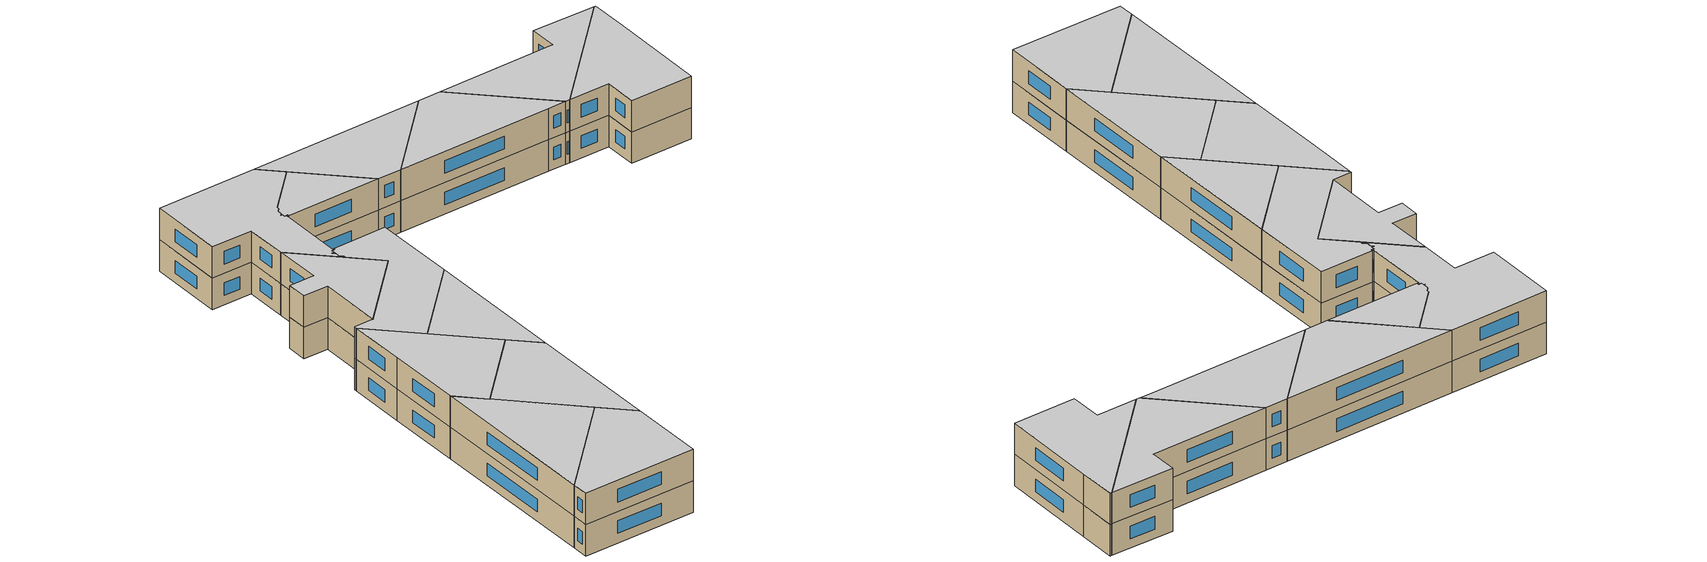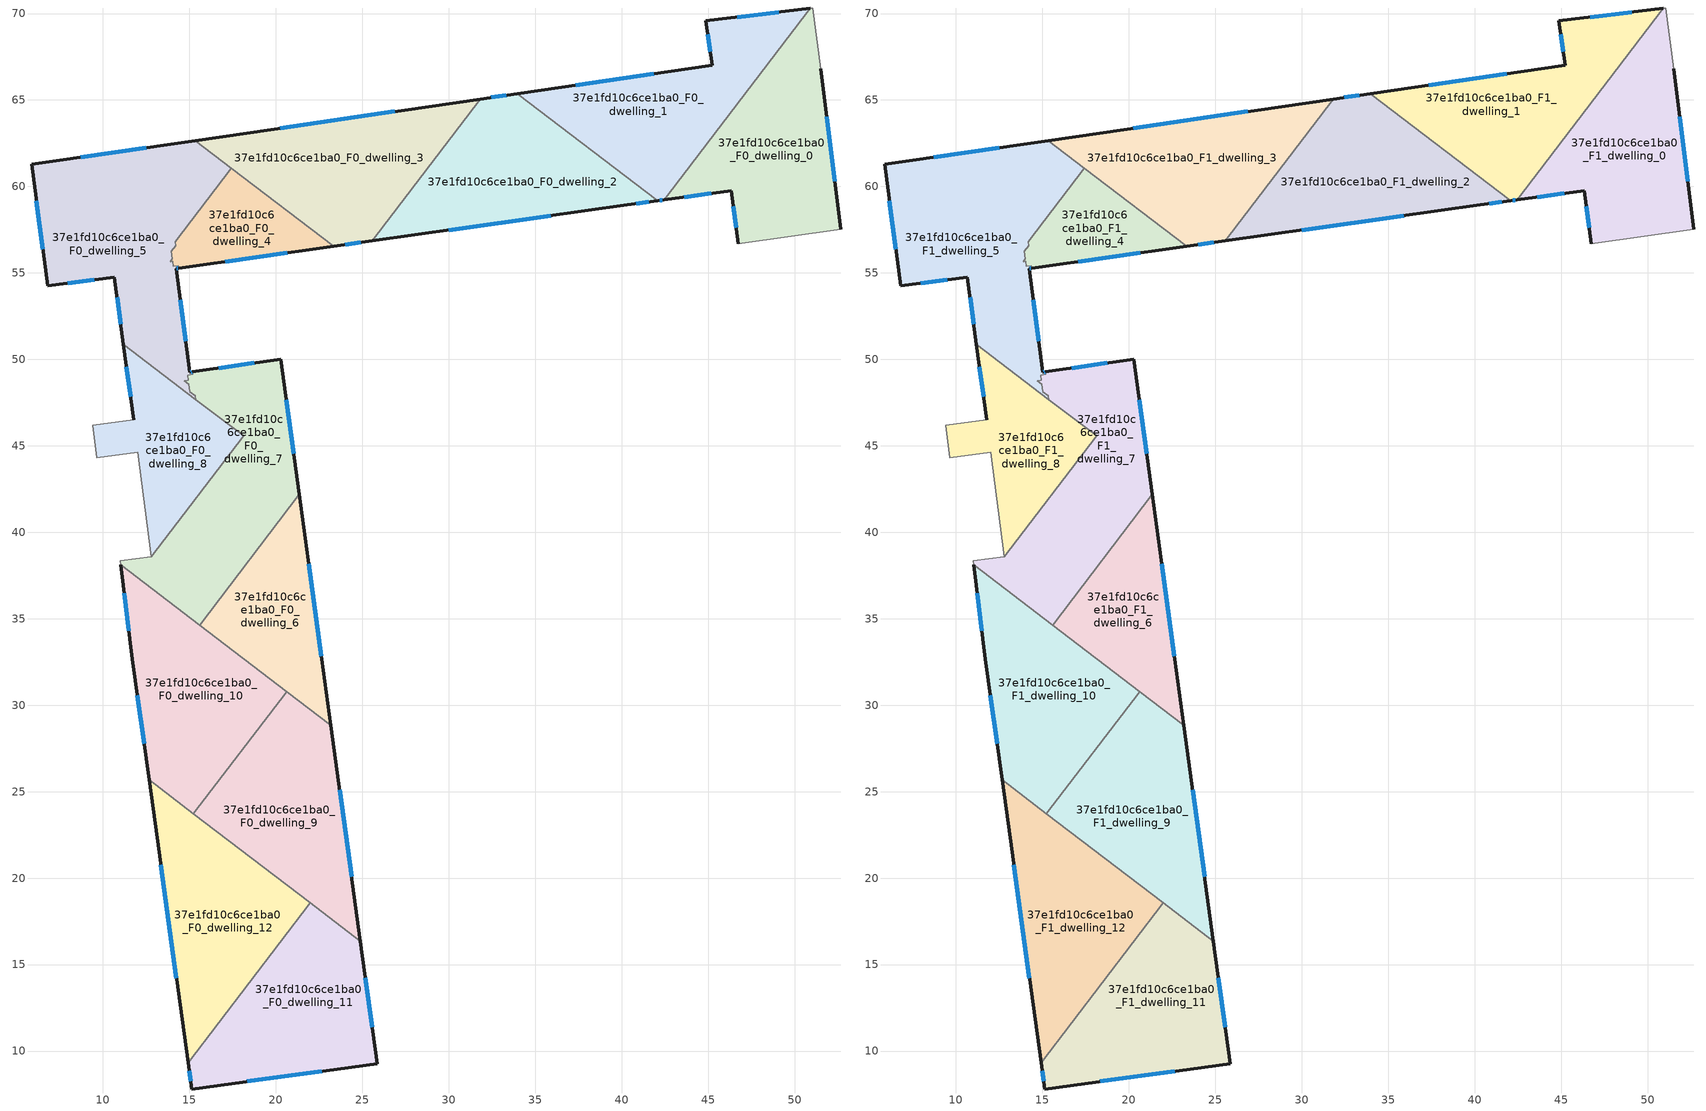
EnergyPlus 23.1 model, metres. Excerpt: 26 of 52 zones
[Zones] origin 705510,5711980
37e1fd10c6ce1ba0_F0_dwelling_0
 floor ground (EU_floor_Construction): 51.06,70.32 51.52,66.82 52.68,57.52 46.74,56.69 46.35,59.76 42.45,59.23 50.9,70.3 z0
 wall outside (EU_wall_Construction): 42.45,59.23 46.35,59.76 46.74,56.69 / 52.68,57.52 51.52,66.82 z0:3
 wall adiabatic (EU_wall_Construction): 46.74,56.69 52.68,57.52 / 51.52,66.82 51.06,70.32 50.9,70.3 z0:3
 wall to 37e1fd10c6ce1ba0_F0_dwelling_1 (EU_wall_Construction): 50.9,70.3 42.45,59.23 z0:3
 window (EU_Window_Construction): 46.46,58.84 46.62,57.61 / 43.62,59.39 45.18,59.6 / 52.33,60.31 51.87,64.04 z0.9:2.1
37e1fd10c6ce1ba0_F0_dwelling_1
 floor ground (EU_floor_Construction): 50.9,70.3 42.45,59.23 42.08,59.18 33.96,65.37 45.23,67.01 44.87,69.58 z0
 wall outside (EU_wall_Construction): 42.08,59.18 42.45,59.23 / 50.9,70.3 44.87,69.58 45.23,67.01 33.96,65.37 z0:3
 wall to 37e1fd10c6ce1ba0_F0_dwelling_2 (EU_wall_Construction): 33.96,65.37 42.08,59.18 z0:3
 window (EU_Window_Construction): 42.19,59.19 42.34,59.21 / 41.86,66.52 37.34,65.86 / 44.98,68.81 45.12,67.78 / 49.09,70.08 46.68,69.79 z0.9:2.1
37e1fd10c6ce1ba0_F0_dwelling_10
 floor ground (EU_floor_Construction): 20.63,30.78 15.24,23.72 12.67,25.68 11.71,32.67 11.02,38.11 z0
 wall outside (EU_wall_Construction): 11.02,38.11 11.71,32.67 12.67,25.68 z0:3
 wall to 37e1fd10c6ce1ba0_F0_dwelling_9 (EU_wall_Construction): 15.24,23.72 20.63,30.78 z0:3
 wall to 37e1fd10c6ce1ba0_F0_dwelling_6 (EU_wall_Construction): 20.63,30.78 15.59,34.63 z0:3
 wall to 37e1fd10c6ce1ba0_F0_dwelling_12 (EU_wall_Construction): 12.67,25.68 15.24,23.72 z0:3
 wall to 37e1fd10c6ce1ba0_F0_dwelling_7 (EU_wall_Construction): 15.59,34.63 11.02,38.11 z0:3
 window (EU_Window_Construction): 12,30.57 12.38,27.77 / 11.23,36.48 11.5,34.3 z0.9:2.1
37e1fd10c6ce1ba0_F0_dwelling_11
 floor ground (EU_floor_Construction): 24.89,16.36 25.86,9.26 15.14,7.8 14.93,9.31 21.99,18.57 z0
 wall outside (EU_wall_Construction): 14.93,9.31 15.14,7.8 25.86,9.26 24.89,16.36 z0:3
 wall to 37e1fd10c6ce1ba0_F0_dwelling_12 (EU_wall_Construction): 21.99,18.57 14.93,9.31 z0:3
 wall to 37e1fd10c6ce1ba0_F0_dwelling_9 (EU_wall_Construction): 24.89,16.36 21.99,18.57 z0:3
 window (EU_Window_Construction): 25.57,11.39 25.18,14.23 / 18.35,8.24 22.65,8.83 / 14.99,8.86 15.08,8.26 z0.9:2.1
37e1fd10c6ce1ba0_F0_dwelling_12
 floor ground (EU_floor_Construction): 21.99,18.57 14.93,9.31 12.67,25.68 z0
 wall outside (EU_wall_Construction): 12.67,25.68 14.93,9.31 z0:3
 wall to 37e1fd10c6ce1ba0_F0_dwelling_9 (EU_wall_Construction): 21.99,18.57 15.24,23.72 z0:3
 window (EU_Window_Construction): 13.35,20.78 14.25,14.21 z0.9:2.1
37e1fd10c6ce1ba0_F0_dwelling_2
 floor ground (EU_floor_Construction): 42.08,59.18 40.32,58.94 25.57,56.85 31.83,65.06 33.96,65.37 z0
 wall outside (EU_wall_Construction): 33.96,65.37 31.83,65.06 / 25.57,56.85 40.32,58.94 42.08,59.18 z0:3
 wall to 37e1fd10c6ce1ba0_F0_dwelling_3 (EU_wall_Construction): 31.83,65.06 25.57,56.85 z0:3
 window (EU_Window_Construction): 33.33,65.27 32.47,65.15 / 40.85,59.01 41.55,59.11 / 29.99,57.48 35.91,58.31 z0.9:2.1
37e1fd10c6ce1ba0_F0_dwelling_3
 floor ground (EU_floor_Construction): 31.83,65.06 25.57,56.85 23.34,56.54 15.33,62.65 z0
 wall outside (EU_wall_Construction): 23.34,56.54 25.57,56.85 / 31.83,65.06 15.33,62.65 z0:3
 wall to 37e1fd10c6ce1ba0_F0_dwelling_4 (EU_wall_Construction): 17.43,61.04 23.34,56.54 z0:3
 wall to 37e1fd10c6ce1ba0_F0_dwelling_5 (EU_wall_Construction): 15.33,62.65 17.43,61.05 z0:3
 window (EU_Window_Construction): 24.01,56.63 24.9,56.76 / 26.89,64.34 20.27,63.37 z0.9:2.1
37e1fd10c6ce1ba0_F0_dwelling_4
 floor ground (EU_floor_Construction): 23.34,56.54 14.39,55.27 14.37,55.42 14.07,55.38 14.03,55.68 13.89,55.66 14.01,55.82 13.96,56.24 14.21,56.58 14.19,56.79 17.43,61.04 z0
 wall outside (EU_wall_Construction): 14.39,55.27 23.34,56.54 z0:3
 wall to 37e1fd10c6ce1ba0_F0_dwelling_5 (EU_wall_Construction): 17.43,61.04 14.19,56.79 14.21,56.58 13.96,56.24 14.01,55.82 13.89,55.66 14.03,55.68 14.07,55.38 14.37,55.42 14.39,55.27 z0:3
 window (EU_Window_Construction): 17.07,55.65 20.66,56.16 z0.9:2.1
37e1fd10c6ce1ba0_F0_dwelling_5
 floor ground (EU_floor_Construction): 17.43,61.04 14.19,56.79 14.21,56.58 13.96,56.24 14.01,55.82 13.89,55.66 14.03,55.68 14.07,55.38 14.37,55.42 14.39,55.27 14.24,55.25 15.02,49.26 15.17,49.28 15.19,49.13 14.89,49.09 14.93,48.79 14.7,48.76 14.96,48.56 15.02,48.14 15.35,47.88 15.38,47.68 11.19,50.88 10.66,54.76 6.81,54.26 5.88,61.27 15.33,62.65 z0
 wall outside (EU_wall_Construction): 15.17,49.28 15.02,49.26 14.24,55.25 14.39,55.27 / 15.33,62.65 5.88,61.27 6.81,54.26 10.66,54.76 11.19,50.88 z0:3
 wall to 37e1fd10c6ce1ba0_F0_dwelling_7 (EU_wall_Construction): 15.38,47.68 15.35,47.88 15.02,48.14 14.96,48.56 14.7,48.76 14.93,48.79 14.89,49.09 15.19,49.13 15.17,49.28 z0:3
 wall to 37e1fd10c6ce1ba0_F0_dwelling_8 (EU_wall_Construction): 11.19,50.88 15.38,47.68 z0:3
 window (EU_Window_Construction): 14.28,55.26 14.34,55.27 / 14.79,51.05 14.47,53.46 / 15.13,49.27 15.07,49.27 / 10.82,53.6 11.03,52.04 / 7.96,54.41 9.51,54.61 / 6.16,59.17 6.53,56.36 / 12.5,62.24 8.71,61.69 z0.9:2.1
37e1fd10c6ce1ba0_F0_dwelling_6
 floor ground (EU_floor_Construction): 21.36,42.19 23.19,28.83 15.59,34.63 z0
 wall outside (EU_wall_Construction): 23.19,28.83 21.36,42.19 z0:3
 wall to 37e1fd10c6ce1ba0_F0_dwelling_7 (EU_wall_Construction): 21.36,42.19 15.59,34.63 z0:3
 wall to 37e1fd10c6ce1ba0_F0_dwelling_9 (EU_wall_Construction): 20.63,30.78 23.19,28.83 z0:3
 window (EU_Window_Construction): 22.64,32.83 21.91,38.19 z0.9:2.1
37e1fd10c6ce1ba0_F0_dwelling_7
 floor ground (EU_floor_Construction): 20.29,50.01 21.36,42.19 15.59,34.63 11.02,38.11 10.99,38.35 12.8,38.59 18.13,45.58 15.38,47.68 15.35,47.88 15.02,48.14 14.96,48.56 14.7,48.76 14.93,48.79 14.89,49.09 15.19,49.13 15.17,49.28 z0
 wall outside (EU_wall_Construction): 21.36,42.19 20.29,50.01 15.17,49.28 z0:3
 wall adiabatic (EU_wall_Construction): 12.8,38.59 10.99,38.35 11.02,38.11 z0:3
 wall to 37e1fd10c6ce1ba0_F0_dwelling_8 (EU_wall_Construction): 15.38,47.68 18.13,45.58 12.8,38.59 z0:3
 window (EU_Window_Construction): 18.76,49.79 16.7,49.5 / 21.04,44.53 20.61,47.67 z0.9:2.1
37e1fd10c6ce1ba0_F0_dwelling_8
 floor ground (EU_floor_Construction): 18.13,45.58 12.8,38.59 12.02,44.63 9.65,44.32 9.41,46.2 11.78,46.52 11.19,50.88 z0
 wall outside (EU_wall_Construction): 11.19,50.88 11.78,46.52 z0:3
 wall adiabatic (EU_wall_Construction): 11.78,46.52 9.41,46.2 9.65,44.32 12.02,44.63 12.8,38.59 z0:3
 window (EU_Window_Construction): 11.36,49.57 11.6,47.83 z0.9:2.1
37e1fd10c6ce1ba0_F0_dwelling_9
 floor ground (EU_floor_Construction): 23.19,28.83 24.89,16.36 15.24,23.72 20.63,30.78 z0
 wall outside (EU_wall_Construction): 24.89,16.36 23.19,28.83 z0:3
 window (EU_Window_Construction): 24.38,20.09 23.7,25.1 z0.9:2.1
37e1fd10c6ce1ba0_F1_dwelling_0
 floor to 37e1fd10c6ce1ba0_F0_dwelling_0 (EU_floor_Construction): 51.06,70.32 51.52,66.82 52.68,57.52 46.74,56.69 46.35,59.76 42.45,59.23 50.9,70.3 z3
 wall outside (EU_wall_Construction): 42.45,59.23 46.35,59.76 46.74,56.69 / 52.68,57.52 51.52,66.82 z3:6
 wall adiabatic (EU_wall_Construction): 46.74,56.69 52.68,57.52 / 51.52,66.82 51.06,70.32 50.9,70.3 z3:6
 wall to 37e1fd10c6ce1ba0_F1_dwelling_1 (EU_wall_Construction): 50.9,70.3 42.45,59.23 z3:6
 window (EU_Window_Construction): 46.46,58.84 46.62,57.61 / 43.62,59.39 45.18,59.6 / 52.33,60.31 51.87,64.04 z3.9:5.1
 ceiling to 37e1fd10c6ce1ba0_F2_dwelling_0 (EU_floor_Construction): 52.68,57.52 51.52,66.82 51.06,70.32 50.9,70.3 42.45,59.23 46.35,59.76 46.74,56.69 z6
37e1fd10c6ce1ba0_F1_dwelling_1
 floor to 37e1fd10c6ce1ba0_F0_dwelling_1 (EU_floor_Construction): 50.9,70.3 42.45,59.23 42.08,59.18 33.96,65.37 45.23,67.01 44.87,69.58 z3
 wall outside (EU_wall_Construction): 42.08,59.18 42.45,59.23 / 50.9,70.3 44.87,69.58 45.23,67.01 33.96,65.37 z3:6
 wall to 37e1fd10c6ce1ba0_F1_dwelling_2 (EU_wall_Construction): 33.96,65.37 42.08,59.18 z3:6
 window (EU_Window_Construction): 42.19,59.19 42.34,59.21 / 41.86,66.52 37.34,65.86 / 44.98,68.81 45.12,67.78 / 49.09,70.08 46.68,69.79 z3.9:5.1
 ceiling to 37e1fd10c6ce1ba0_F2_dwelling_1 (EU_floor_Construction): 42.45,59.23 50.9,70.3 44.87,69.58 45.23,67.01 33.96,65.37 42.08,59.18 z6
37e1fd10c6ce1ba0_F1_dwelling_10
 floor to 37e1fd10c6ce1ba0_F0_dwelling_10 (EU_floor_Construction): 20.63,30.78 15.24,23.72 12.67,25.68 11.71,32.67 11.02,38.11 z3
 wall outside (EU_wall_Construction): 11.02,38.11 11.71,32.67 12.67,25.68 z3:6
 wall to 37e1fd10c6ce1ba0_F1_dwelling_9 (EU_wall_Construction): 15.24,23.72 20.63,30.78 z3:6
 wall to 37e1fd10c6ce1ba0_F1_dwelling_6 (EU_wall_Construction): 20.63,30.78 15.59,34.63 z3:6
 wall to 37e1fd10c6ce1ba0_F1_dwelling_12 (EU_wall_Construction): 12.67,25.68 15.24,23.72 z3:6
 wall to 37e1fd10c6ce1ba0_F1_dwelling_7 (EU_wall_Construction): 15.59,34.63 11.02,38.11 z3:6
 window (EU_Window_Construction): 12,30.57 12.38,27.77 / 11.23,36.48 11.5,34.3 z3.9:5.1
 ceiling to 37e1fd10c6ce1ba0_F2_dwelling_10 (EU_floor_Construction): 15.24,23.72 20.63,30.78 11.02,38.11 11.71,32.67 12.67,25.68 z6
37e1fd10c6ce1ba0_F1_dwelling_11
 floor to 37e1fd10c6ce1ba0_F0_dwelling_11 (EU_floor_Construction): 24.89,16.36 25.86,9.26 15.14,7.8 14.93,9.31 21.99,18.57 z3
 wall outside (EU_wall_Construction): 14.93,9.31 15.14,7.8 25.86,9.26 24.89,16.36 z3:6
 wall to 37e1fd10c6ce1ba0_F1_dwelling_12 (EU_wall_Construction): 21.99,18.57 14.93,9.31 z3:6
 wall to 37e1fd10c6ce1ba0_F1_dwelling_9 (EU_wall_Construction): 24.89,16.36 21.99,18.57 z3:6
 window (EU_Window_Construction): 25.57,11.39 25.18,14.23 / 18.35,8.24 22.65,8.83 / 14.99,8.86 15.08,8.26 z3.9:5.1
 ceiling to 37e1fd10c6ce1ba0_F2_dwelling_11 (EU_floor_Construction): 25.86,9.26 24.89,16.36 21.99,18.57 14.93,9.31 15.14,7.8 z6
37e1fd10c6ce1ba0_F1_dwelling_12
 floor to 37e1fd10c6ce1ba0_F0_dwelling_12 (EU_floor_Construction): 21.99,18.57 14.93,9.31 12.67,25.68 z3
 wall outside (EU_wall_Construction): 12.67,25.68 14.93,9.31 z3:6
 wall to 37e1fd10c6ce1ba0_F1_dwelling_9 (EU_wall_Construction): 21.99,18.57 15.24,23.72 z3:6
 window (EU_Window_Construction): 13.35,20.78 14.25,14.21 z3.9:5.1
 ceiling to 37e1fd10c6ce1ba0_F2_dwelling_12 (EU_floor_Construction): 14.93,9.31 21.99,18.57 12.67,25.68 z6
37e1fd10c6ce1ba0_F1_dwelling_2
 floor to 37e1fd10c6ce1ba0_F0_dwelling_2 (EU_floor_Construction): 42.08,59.18 40.32,58.94 25.57,56.85 31.83,65.06 33.96,65.37 z3
 wall outside (EU_wall_Construction): 33.96,65.37 31.83,65.06 / 25.57,56.85 40.32,58.94 42.08,59.18 z3:6
 wall to 37e1fd10c6ce1ba0_F1_dwelling_3 (EU_wall_Construction): 31.83,65.06 25.57,56.85 z3:6
 window (EU_Window_Construction): 33.33,65.27 32.47,65.15 / 40.85,59.01 41.55,59.11 / 29.99,57.48 35.91,58.31 z3.9:5.1
 ceiling to 37e1fd10c6ce1ba0_F2_dwelling_2 (EU_floor_Construction): 42.08,59.18 33.96,65.37 31.83,65.06 25.57,56.85 40.32,58.94 z6
37e1fd10c6ce1ba0_F1_dwelling_3
 floor to 37e1fd10c6ce1ba0_F0_dwelling_3 (EU_floor_Construction): 31.83,65.06 25.57,56.85 23.34,56.54 15.33,62.65 z3
 wall outside (EU_wall_Construction): 23.34,56.54 25.57,56.85 / 31.83,65.06 15.33,62.65 z3:6
 wall to 37e1fd10c6ce1ba0_F1_dwelling_4 (EU_wall_Construction): 17.43,61.04 23.34,56.54 z3:6
 wall to 37e1fd10c6ce1ba0_F1_dwelling_5 (EU_wall_Construction): 15.33,62.65 17.43,61.05 z3:6
 window (EU_Window_Construction): 24.01,56.63 24.9,56.76 / 26.89,64.34 20.27,63.37 z3.9:5.1
 ceiling to 37e1fd10c6ce1ba0_F2_dwelling_3 (EU_floor_Construction): 25.57,56.85 31.83,65.06 15.33,62.65 23.34,56.54 z6
37e1fd10c6ce1ba0_F1_dwelling_4
 floor to 37e1fd10c6ce1ba0_F0_dwelling_4 (EU_floor_Construction): 23.34,56.54 14.39,55.27 14.37,55.42 14.07,55.38 14.03,55.68 13.89,55.66 14.01,55.82 13.96,56.24 14.21,56.58 14.19,56.79 17.43,61.04 z3
 wall outside (EU_wall_Construction): 14.39,55.27 23.34,56.54 z3:6
 wall to 37e1fd10c6ce1ba0_F1_dwelling_5 (EU_wall_Construction): 17.43,61.04 14.19,56.79 14.21,56.58 13.96,56.24 14.01,55.82 13.89,55.66 14.03,55.68 14.07,55.38 14.37,55.42 14.39,55.27 z3:6
 window (EU_Window_Construction): 17.07,55.65 20.66,56.16 z3.9:5.1
 ceiling to 37e1fd10c6ce1ba0_F2_dwelling_4 (EU_floor_Construction): 23.34,56.54 17.43,61.04 14.19,56.79 14.21,56.58 13.96,56.24 14.01,55.82 13.89,55.66 14.03,55.68 14.07,55.38 14.37,55.42 14.39,55.27 z6
37e1fd10c6ce1ba0_F1_dwelling_5
 floor to 37e1fd10c6ce1ba0_F0_dwelling_5 (EU_floor_Construction): 17.43,61.04 14.19,56.79 14.21,56.58 13.96,56.24 14.01,55.82 13.89,55.66 14.03,55.68 14.07,55.38 14.37,55.42 14.39,55.27 14.24,55.25 15.02,49.26 15.17,49.28 15.19,49.13 14.89,49.09 14.93,48.79 14.7,48.76 14.96,48.56 15.02,48.14 15.35,47.88 15.38,47.68 11.19,50.88 10.66,54.76 6.81,54.26 5.88,61.27 15.33,62.65 z3
 wall outside (EU_wall_Construction): 15.17,49.28 15.02,49.26 14.24,55.25 14.39,55.27 / 15.33,62.65 5.88,61.27 6.81,54.26 10.66,54.76 11.19,50.88 z3:6
 wall to 37e1fd10c6ce1ba0_F1_dwelling_7 (EU_wall_Construction): 15.38,47.68 15.35,47.88 15.02,48.14 14.96,48.56 14.7,48.76 14.93,48.79 14.89,49.09 15.19,49.13 15.17,49.28 z3:6
 wall to 37e1fd10c6ce1ba0_F1_dwelling_8 (EU_wall_Construction): 11.19,50.88 15.38,47.68 z3:6
 window (EU_Window_Construction): 14.28,55.26 14.34,55.27 / 14.79,51.05 14.47,53.46 / 15.13,49.27 15.07,49.27 / 10.82,53.6 11.03,52.04 / 7.96,54.41 9.51,54.61 / 6.16,59.17 6.53,56.36 / 12.5,62.24 8.71,61.69 z3.9:5.1
 ceiling to 37e1fd10c6ce1ba0_F2_dwelling_5 (EU_floor_Construction): 15.38,47.68 15.35,47.88 15.02,48.14 14.96,48.56 14.7,48.76 14.93,48.79 14.89,49.09 15.19,49.13 15.17,49.28 15.02,49.26 14.24,55.25 14.39,55.27 14.37,55.42 14.07,55.38 14.03,55.68 13.89,55.66 14.01,55.82 13.96,56.24 14.21,56.58 14.19,56.79 17.43,61.04 15.33,62.65 5.88,61.27 6.81,54.26 10.66,54.76 11.19,50.88 z6
37e1fd10c6ce1ba0_F1_dwelling_6
 floor to 37e1fd10c6ce1ba0_F0_dwelling_6 (EU_floor_Construction): 21.36,42.19 23.19,28.83 15.59,34.63 z3
 wall outside (EU_wall_Construction): 23.19,28.83 21.36,42.19 z3:6
 wall to 37e1fd10c6ce1ba0_F1_dwelling_7 (EU_wall_Construction): 21.36,42.19 15.59,34.63 z3:6
 wall to 37e1fd10c6ce1ba0_F1_dwelling_9 (EU_wall_Construction): 20.63,30.78 23.19,28.83 z3:6
 window (EU_Window_Construction): 22.64,32.83 21.91,38.19 z3.9:5.1
 ceiling to 37e1fd10c6ce1ba0_F2_dwelling_6 (EU_floor_Construction): 23.19,28.83 21.36,42.19 15.59,34.63 z6
37e1fd10c6ce1ba0_F1_dwelling_7
 floor to 37e1fd10c6ce1ba0_F0_dwelling_7 (EU_floor_Construction): 20.29,50.01 21.36,42.19 15.59,34.63 11.02,38.11 10.99,38.35 12.8,38.59 18.13,45.58 15.38,47.68 15.35,47.88 15.02,48.14 14.96,48.56 14.7,48.76 14.93,48.79 14.89,49.09 15.19,49.13 15.17,49.28 z3
 wall outside (EU_wall_Construction): 21.36,42.19 20.29,50.01 15.17,49.28 z3:6
 wall adiabatic (EU_wall_Construction): 12.8,38.59 10.99,38.35 11.02,38.11 z3:6
 wall to 37e1fd10c6ce1ba0_F1_dwelling_8 (EU_wall_Construction): 15.38,47.68 18.13,45.58 12.8,38.59 z3:6
 window (EU_Window_Construction): 18.76,49.79 16.7,49.5 / 21.04,44.53 20.61,47.67 z3.9:5.1
 ceiling to 37e1fd10c6ce1ba0_F2_dwelling_7 (EU_floor_Construction): 15.59,34.63 21.36,42.19 20.29,50.01 15.17,49.28 15.19,49.13 14.89,49.09 14.93,48.79 14.7,48.76 14.96,48.56 15.02,48.14 15.35,47.88 15.38,47.68 18.13,45.58 12.8,38.59 10.99,38.35 11.02,38.11 z6
37e1fd10c6ce1ba0_F1_dwelling_8
 floor to 37e1fd10c6ce1ba0_F0_dwelling_8 (EU_floor_Construction): 18.13,45.58 12.8,38.59 12.02,44.63 9.65,44.32 9.41,46.2 11.78,46.52 11.19,50.88 z3
 wall outside (EU_wall_Construction): 11.19,50.88 11.78,46.52 z3:6
 wall adiabatic (EU_wall_Construction): 11.78,46.52 9.41,46.2 9.65,44.32 12.02,44.63 12.8,38.59 z3:6
 window (EU_Window_Construction): 11.36,49.57 11.6,47.83 z3.9:5.1
 ceiling to 37e1fd10c6ce1ba0_F2_dwelling_8 (EU_floor_Construction): 12.8,38.59 18.13,45.58 11.19,50.88 11.78,46.52 9.41,46.2 9.65,44.32 12.02,44.63 z6
37e1fd10c6ce1ba0_F1_dwelling_9
 floor to 37e1fd10c6ce1ba0_F0_dwelling_9 (EU_floor_Construction): 23.19,28.83 24.89,16.36 15.24,23.72 20.63,30.78 z3
 wall outside (EU_wall_Construction): 24.89,16.36 23.19,28.83 z3:6
 window (EU_Window_Construction): 24.38,20.09 23.7,25.1 z3.9:5.1
 ceiling to 37e1fd10c6ce1ba0_F2_dwelling_9 (EU_floor_Construction): 24.89,16.36 23.19,28.83 20.63,30.78 15.24,23.72 z6
[Building]
EU S2 Campaign: North Axis=0; Terrain=City; Solar Distribution=FullExterior
[Site:Location]
London: Latitude=51.5; Longitude=-0.5; Time Zone=0; Elevation=25
[SizingPeriod:WeatherFileDays]
AnnualSizingPeriod: Begin Month=1; Begin Day of Month=1; End Month=12; End Day of Month=31; Day of Week for Start Day=Monday; Use Weather File Daylight Saving Period=No; Use Weather File Rain and Snow Indicators=No
[MATERIAL]
EU_InternalMass_Material: Roughness=MediumRough; Thickness=0.1; Conductivity=1; Density=1800; Specific Heat=900; Thermal Absorptance=0.9; Solar Absorptance=0.7; Visible Absorptance=0.7
[MATERIAL:NOMASS] Roughness=MediumRough; Thermal Absorptance=0.9; Solar Absorptance=0.7; Visible Absorptance=0.7
Name | Thermal Resistance
EU_wall_NoMass | 1.04674
EU_floor_NoMass | 2.04616
[WINDOWMATERIAL:SIMPLEGLAZINGSYSTEM]
EU_Window_SimpleGlazing: UFactor=4.25843; Solar Heat Gain Coefficient=0.85; Visible Transmittance=0.85
[CONSTRUCTION]
EU_wall_Construction: EU_wall_NoMass
EU_floor_Construction: EU_floor_NoMass
EU_Window_Construction: EU_Window_SimpleGlazing
EU_InternalMass_Construction: EU_InternalMass_Material
[ZONE] Type=1; Multiplier=1; Ceiling Height=autocalculate; Floor Area=autocalculate; Part of Total Floor Area=Yes
Name | Volume
37e1fd10c6ce1ba0_F0_dwelling_0; 37e1fd10c6ce1ba0_F1_dwelling_0 | 204.683
37e1fd10c6ce1ba0_F0_dwelling_1; 37e1fd10c6ce1ba0_F1_dwelling_1 | 204.669
37e1fd10c6ce1ba0_F0_dwelling_10; 37e1fd10c6ce1ba0_F1_dwelling_10 | 204.68
37e1fd10c6ce1ba0_F0_dwelling_11; 37e1fd10c6ce1ba0_F1_dwelling_11 | 204.673
37e1fd10c6ce1ba0_F0_dwelling_12; 37e1fd10c6ce1ba0_F1_dwelling_12 | 204.67
37e1fd10c6ce1ba0_F0_dwelling_2; 37e1fd10c6ce1ba0_F1_dwelling_2 | 204.697
37e1fd10c6ce1ba0_F0_dwelling_3; 37e1fd10c6ce1ba0_F1_dwelling_3 | 204.688
37e1fd10c6ce1ba0_F0_dwelling_4; 37e1fd10c6ce1ba0_F1_dwelling_4 | 81.3223
37e1fd10c6ce1ba0_F0_dwelling_5; 37e1fd10c6ce1ba0_F1_dwelling_5 | 261.16
37e1fd10c6ce1ba0_F0_dwelling_6; 37e1fd10c6ce1ba0_F1_dwelling_6 | 136.446
37e1fd10c6ce1ba0_F0_dwelling_7; 37e1fd10c6ce1ba0_F1_dwelling_7 | 211.268
37e1fd10c6ce1ba0_F0_dwelling_8; 37e1fd10c6ce1ba0_F1_dwelling_8 | 128.538
37e1fd10c6ce1ba0_F0_dwelling_9; 37e1fd10c6ce1ba0_F1_dwelling_9 | 204.699
[INTERNALMASS] Construction=EU_InternalMass_Construction
Name | Zone or ZoneList | Surface Area
37e1fd10c6ce1ba0_F0_dwelling_0_EU_InternalMass | 37e1fd10c6ce1ba0_F0_dwelling_0 | 68.2275
37e1fd10c6ce1ba0_F0_dwelling_1_EU_InternalMass | 37e1fd10c6ce1ba0_F0_dwelling_1 | 68.2235
37e1fd10c6ce1ba0_F0_dwelling_2_EU_InternalMass | 37e1fd10c6ce1ba0_F0_dwelling_2 | 68.2323
37e1fd10c6ce1ba0_F0_dwelling_3_EU_InternalMass | 37e1fd10c6ce1ba0_F0_dwelling_3 | 68.2295
37e1fd10c6ce1ba0_F0_dwelling_4_EU_InternalMass | 37e1fd10c6ce1ba0_F0_dwelling_4 | 27.1075
37e1fd10c6ce1ba0_F0_dwelling_5_EU_InternalMass | 37e1fd10c6ce1ba0_F0_dwelling_5 | 87.0544
37e1fd10c6ce1ba0_F0_dwelling_6_EU_InternalMass | 37e1fd10c6ce1ba0_F0_dwelling_6 | 45.4819
37e1fd10c6ce1ba0_F0_dwelling_7_EU_InternalMass | 37e1fd10c6ce1ba0_F0_dwelling_7 | 70.4225
37e1fd10c6ce1ba0_F0_dwelling_8_EU_InternalMass | 37e1fd10c6ce1ba0_F0_dwelling_8 | 42.846
37e1fd10c6ce1ba0_F0_dwelling_9_EU_InternalMass | 37e1fd10c6ce1ba0_F0_dwelling_9 | 68.2332
37e1fd10c6ce1ba0_F0_dwelling_10_EU_InternalMass | 37e1fd10c6ce1ba0_F0_dwelling_10 | 68.2263
37e1fd10c6ce1ba0_F0_dwelling_11_EU_InternalMass | 37e1fd10c6ce1ba0_F0_dwelling_11 | 68.2244
37e1fd10c6ce1ba0_F0_dwelling_12_EU_InternalMass | 37e1fd10c6ce1ba0_F0_dwelling_12 | 68.2231
37e1fd10c6ce1ba0_F1_dwelling_0_EU_InternalMass | 37e1fd10c6ce1ba0_F1_dwelling_0 | 68.2275
37e1fd10c6ce1ba0_F1_dwelling_1_EU_InternalMass | 37e1fd10c6ce1ba0_F1_dwelling_1 | 68.2235
37e1fd10c6ce1ba0_F1_dwelling_2_EU_InternalMass | 37e1fd10c6ce1ba0_F1_dwelling_2 | 68.2323
37e1fd10c6ce1ba0_F1_dwelling_3_EU_InternalMass | 37e1fd10c6ce1ba0_F1_dwelling_3 | 68.2295
37e1fd10c6ce1ba0_F1_dwelling_4_EU_InternalMass | 37e1fd10c6ce1ba0_F1_dwelling_4 | 27.1075
37e1fd10c6ce1ba0_F1_dwelling_5_EU_InternalMass | 37e1fd10c6ce1ba0_F1_dwelling_5 | 87.0544
37e1fd10c6ce1ba0_F1_dwelling_6_EU_InternalMass | 37e1fd10c6ce1ba0_F1_dwelling_6 | 45.4819
37e1fd10c6ce1ba0_F1_dwelling_7_EU_InternalMass | 37e1fd10c6ce1ba0_F1_dwelling_7 | 70.4225
37e1fd10c6ce1ba0_F1_dwelling_8_EU_InternalMass | 37e1fd10c6ce1ba0_F1_dwelling_8 | 42.846
37e1fd10c6ce1ba0_F1_dwelling_9_EU_InternalMass | 37e1fd10c6ce1ba0_F1_dwelling_9 | 68.2332
37e1fd10c6ce1ba0_F1_dwelling_10_EU_InternalMass | 37e1fd10c6ce1ba0_F1_dwelling_10 | 68.2263
37e1fd10c6ce1ba0_F1_dwelling_11_EU_InternalMass | 37e1fd10c6ce1ba0_F1_dwelling_11 | 68.2244
37e1fd10c6ce1ba0_F1_dwelling_12_EU_InternalMass | 37e1fd10c6ce1ba0_F1_dwelling_12 | 68.2231
[OTHEREQUIPMENT] Fuel Type=Electricity; Design Level Calculation Method=Watts/Area; Power per Zone Floor Area=1; Fraction Latent=0; Fraction Radiant=0; Fraction Lost=0; Carbon Dioxide Generation Rate=0; EndUse Subcategory=EU_Step8_InternalGains
Name | Zone or ZoneList or Space or SpaceList | Schedule
EU_Step8_InternalGain_37e1fd10c6ce1ba0_F0_dwelling_0_f000 | 37e1fd10c6ce1ba0_F0_dwelling_0 | EU_Step8_GainSchedule_37e1fd10c6ce1ba0_F0_dwelling_0_f000
EU_Step8_InternalGain_37e1fd10c6ce1ba0_F0_dwelling_1_f000 | 37e1fd10c6ce1ba0_F0_dwelling_1 | EU_Step8_GainSchedule_37e1fd10c6ce1ba0_F0_dwelling_1_f000
EU_Step8_InternalGain_37e1fd10c6ce1ba0_F0_dwelling_2_f000 | 37e1fd10c6ce1ba0_F0_dwelling_2 | EU_Step8_GainSchedule_37e1fd10c6ce1ba0_F0_dwelling_2_f000
EU_Step8_InternalGain_37e1fd10c6ce1ba0_F0_dwelling_3_f000 | 37e1fd10c6ce1ba0_F0_dwelling_3 | EU_Step8_GainSchedule_37e1fd10c6ce1ba0_F0_dwelling_3_f000
EU_Step8_InternalGain_37e1fd10c6ce1ba0_F0_dwelling_4_f000 | 37e1fd10c6ce1ba0_F0_dwelling_4 | EU_Step8_GainSchedule_37e1fd10c6ce1ba0_F0_dwelling_4_f000
EU_Step8_InternalGain_37e1fd10c6ce1ba0_F0_dwelling_5_f000 | 37e1fd10c6ce1ba0_F0_dwelling_5 | EU_Step8_GainSchedule_37e1fd10c6ce1ba0_F0_dwelling_5_f000
EU_Step8_InternalGain_37e1fd10c6ce1ba0_F0_dwelling_6_f000 | 37e1fd10c6ce1ba0_F0_dwelling_6 | EU_Step8_GainSchedule_37e1fd10c6ce1ba0_F0_dwelling_6_f000
EU_Step8_InternalGain_37e1fd10c6ce1ba0_F0_dwelling_7_f000 | 37e1fd10c6ce1ba0_F0_dwelling_7 | EU_Step8_GainSchedule_37e1fd10c6ce1ba0_F0_dwelling_7_f000
EU_Step8_InternalGain_37e1fd10c6ce1ba0_F0_dwelling_8_f000 | 37e1fd10c6ce1ba0_F0_dwelling_8 | EU_Step8_GainSchedule_37e1fd10c6ce1ba0_F0_dwelling_8_f000
EU_Step8_InternalGain_37e1fd10c6ce1ba0_F0_dwelling_9_f000 | 37e1fd10c6ce1ba0_F0_dwelling_9 | EU_Step8_GainSchedule_37e1fd10c6ce1ba0_F0_dwelling_9_f000
EU_Step8_InternalGain_37e1fd10c6ce1ba0_F0_dwelling_10_f000 | 37e1fd10c6ce1ba0_F0_dwelling_10 | EU_Step8_GainSchedule_37e1fd10c6ce1ba0_F0_dwelling_10_f000
EU_Step8_InternalGain_37e1fd10c6ce1ba0_F0_dwelling_11_f000 | 37e1fd10c6ce1ba0_F0_dwelling_11 | EU_Step8_GainSchedule_37e1fd10c6ce1ba0_F0_dwelling_11_f000
EU_Step8_InternalGain_37e1fd10c6ce1ba0_F0_dwelling_12_f000 | 37e1fd10c6ce1ba0_F0_dwelling_12 | EU_Step8_GainSchedule_37e1fd10c6ce1ba0_F0_dwelling_12_f000
EU_Step8_InternalGain_37e1fd10c6ce1ba0_F1_dwelling_0_f000 | 37e1fd10c6ce1ba0_F1_dwelling_0 | EU_Step8_GainSchedule_37e1fd10c6ce1ba0_F1_dwelling_0_f000
EU_Step8_InternalGain_37e1fd10c6ce1ba0_F1_dwelling_1_f000 | 37e1fd10c6ce1ba0_F1_dwelling_1 | EU_Step8_GainSchedule_37e1fd10c6ce1ba0_F1_dwelling_1_f000
EU_Step8_InternalGain_37e1fd10c6ce1ba0_F1_dwelling_2_f000 | 37e1fd10c6ce1ba0_F1_dwelling_2 | EU_Step8_GainSchedule_37e1fd10c6ce1ba0_F1_dwelling_2_f000
EU_Step8_InternalGain_37e1fd10c6ce1ba0_F1_dwelling_3_f000 | 37e1fd10c6ce1ba0_F1_dwelling_3 | EU_Step8_GainSchedule_37e1fd10c6ce1ba0_F1_dwelling_3_f000
EU_Step8_InternalGain_37e1fd10c6ce1ba0_F1_dwelling_4_f000 | 37e1fd10c6ce1ba0_F1_dwelling_4 | EU_Step8_GainSchedule_37e1fd10c6ce1ba0_F1_dwelling_4_f000
EU_Step8_InternalGain_37e1fd10c6ce1ba0_F1_dwelling_5_f000 | 37e1fd10c6ce1ba0_F1_dwelling_5 | EU_Step8_GainSchedule_37e1fd10c6ce1ba0_F1_dwelling_5_f000
EU_Step8_InternalGain_37e1fd10c6ce1ba0_F1_dwelling_6_f000 | 37e1fd10c6ce1ba0_F1_dwelling_6 | EU_Step8_GainSchedule_37e1fd10c6ce1ba0_F1_dwelling_6_f000
EU_Step8_InternalGain_37e1fd10c6ce1ba0_F1_dwelling_7_f000 | 37e1fd10c6ce1ba0_F1_dwelling_7 | EU_Step8_GainSchedule_37e1fd10c6ce1ba0_F1_dwelling_7_f000
EU_Step8_InternalGain_37e1fd10c6ce1ba0_F1_dwelling_8_f000 | 37e1fd10c6ce1ba0_F1_dwelling_8 | EU_Step8_GainSchedule_37e1fd10c6ce1ba0_F1_dwelling_8_f000
EU_Step8_InternalGain_37e1fd10c6ce1ba0_F1_dwelling_9_f000 | 37e1fd10c6ce1ba0_F1_dwelling_9 | EU_Step8_GainSchedule_37e1fd10c6ce1ba0_F1_dwelling_9_f000
EU_Step8_InternalGain_37e1fd10c6ce1ba0_F1_dwelling_10_f000 | 37e1fd10c6ce1ba0_F1_dwelling_10 | EU_Step8_GainSchedule_37e1fd10c6ce1ba0_F1_dwelling_10_f000
EU_Step8_InternalGain_37e1fd10c6ce1ba0_F1_dwelling_11_f000 | 37e1fd10c6ce1ba0_F1_dwelling_11 | EU_Step8_GainSchedule_37e1fd10c6ce1ba0_F1_dwelling_11_f000
EU_Step8_InternalGain_37e1fd10c6ce1ba0_F1_dwelling_12_f000 | 37e1fd10c6ce1ba0_F1_dwelling_12 | EU_Step8_GainSchedule_37e1fd10c6ce1ba0_F1_dwelling_12_f000
[ZONEVENTILATION:DESIGNFLOWRATE] Schedule=EU_AlwaysOn; Design Flow Rate Calculation Method=AirChanges/Hour; Air Changes per Hour=0.488719; Ventilation Type=Natural; Fan Pressure Rise=0; Fan Total Efficiency=1; Constant Term Coefficient=1; Temperature Term Coefficient=0; Velocity Term Coefficient=0; Velocity Squared Term Coefficient=0; Minimum Indoor Temperature=-100; Maximum Indoor Temperature=100; Delta Temperature=-100; Minimum Outdoor Temperature=-100; Maximum Outdoor Temperature=100; Maximum Wind Speed=40
Name | Zone or ZoneList or Space or SpaceList
EU_ConstantAir_37e1fd10c6ce1ba0_F0_dwelling_0 | 37e1fd10c6ce1ba0_F0_dwelling_0
EU_ConstantAir_37e1fd10c6ce1ba0_F0_dwelling_1 | 37e1fd10c6ce1ba0_F0_dwelling_1
EU_ConstantAir_37e1fd10c6ce1ba0_F0_dwelling_2 | 37e1fd10c6ce1ba0_F0_dwelling_2
EU_ConstantAir_37e1fd10c6ce1ba0_F0_dwelling_3 | 37e1fd10c6ce1ba0_F0_dwelling_3
EU_ConstantAir_37e1fd10c6ce1ba0_F0_dwelling_4 | 37e1fd10c6ce1ba0_F0_dwelling_4
EU_ConstantAir_37e1fd10c6ce1ba0_F0_dwelling_5 | 37e1fd10c6ce1ba0_F0_dwelling_5
EU_ConstantAir_37e1fd10c6ce1ba0_F0_dwelling_6 | 37e1fd10c6ce1ba0_F0_dwelling_6
EU_ConstantAir_37e1fd10c6ce1ba0_F0_dwelling_7 | 37e1fd10c6ce1ba0_F0_dwelling_7
EU_ConstantAir_37e1fd10c6ce1ba0_F0_dwelling_8 | 37e1fd10c6ce1ba0_F0_dwelling_8
EU_ConstantAir_37e1fd10c6ce1ba0_F0_dwelling_9 | 37e1fd10c6ce1ba0_F0_dwelling_9
EU_ConstantAir_37e1fd10c6ce1ba0_F0_dwelling_10 | 37e1fd10c6ce1ba0_F0_dwelling_10
EU_ConstantAir_37e1fd10c6ce1ba0_F0_dwelling_11 | 37e1fd10c6ce1ba0_F0_dwelling_11
EU_ConstantAir_37e1fd10c6ce1ba0_F0_dwelling_12 | 37e1fd10c6ce1ba0_F0_dwelling_12
EU_ConstantAir_37e1fd10c6ce1ba0_F1_dwelling_0 | 37e1fd10c6ce1ba0_F1_dwelling_0
EU_ConstantAir_37e1fd10c6ce1ba0_F1_dwelling_1 | 37e1fd10c6ce1ba0_F1_dwelling_1
EU_ConstantAir_37e1fd10c6ce1ba0_F1_dwelling_2 | 37e1fd10c6ce1ba0_F1_dwelling_2
EU_ConstantAir_37e1fd10c6ce1ba0_F1_dwelling_3 | 37e1fd10c6ce1ba0_F1_dwelling_3
EU_ConstantAir_37e1fd10c6ce1ba0_F1_dwelling_4 | 37e1fd10c6ce1ba0_F1_dwelling_4
EU_ConstantAir_37e1fd10c6ce1ba0_F1_dwelling_5 | 37e1fd10c6ce1ba0_F1_dwelling_5
EU_ConstantAir_37e1fd10c6ce1ba0_F1_dwelling_6 | 37e1fd10c6ce1ba0_F1_dwelling_6
EU_ConstantAir_37e1fd10c6ce1ba0_F1_dwelling_7 | 37e1fd10c6ce1ba0_F1_dwelling_7
EU_ConstantAir_37e1fd10c6ce1ba0_F1_dwelling_8 | 37e1fd10c6ce1ba0_F1_dwelling_8
EU_ConstantAir_37e1fd10c6ce1ba0_F1_dwelling_9 | 37e1fd10c6ce1ba0_F1_dwelling_9
EU_ConstantAir_37e1fd10c6ce1ba0_F1_dwelling_10 | 37e1fd10c6ce1ba0_F1_dwelling_10
EU_ConstantAir_37e1fd10c6ce1ba0_F1_dwelling_11 | 37e1fd10c6ce1ba0_F1_dwelling_11
EU_ConstantAir_37e1fd10c6ce1ba0_F1_dwelling_12 | 37e1fd10c6ce1ba0_F1_dwelling_12
[HVACTEMPLATE:THERMOSTAT] Constant Heating Setpoint=20; Constant Cooling Setpoint=50
EU_HeatOnly_37e1fd10c6ce1ba0_F0_dwelling_0; EU_HeatOnly_37e1fd10c6ce1ba0_F0_dwelling_1; EU_HeatOnly_37e1fd10c6ce1ba0_F0_dwelling_2; EU_HeatOnly_37e1fd10c6ce1ba0_F0_dwelling_3; EU_HeatOnly_37e1fd10c6ce1ba0_F0_dwelling_4; EU_HeatOnly_37e1fd10c6ce1ba0_F0_dwelling_5; EU_HeatOnly_37e1fd10c6ce1ba0_F0_dwelling_6; EU_HeatOnly_37e1fd10c6ce1ba0_F0_dwelling_7; EU_HeatOnly_37e1fd10c6ce1ba0_F0_dwelling_8; EU_HeatOnly_37e1fd10c6ce1ba0_F0_dwelling_9; EU_HeatOnly_37e1fd10c6ce1ba0_F0_dwelling_10; EU_HeatOnly_37e1fd10c6ce1ba0_F0_dwelling_11; EU_HeatOnly_37e1fd10c6ce1ba0_F0_dwelling_12; EU_HeatOnly_37e1fd10c6ce1ba0_F1_dwelling_0; EU_HeatOnly_37e1fd10c6ce1ba0_F1_dwelling_1; EU_HeatOnly_37e1fd10c6ce1ba0_F1_dwelling_2; EU_HeatOnly_37e1fd10c6ce1ba0_F1_dwelling_3; EU_HeatOnly_37e1fd10c6ce1ba0_F1_dwelling_4; EU_HeatOnly_37e1fd10c6ce1ba0_F1_dwelling_5; EU_HeatOnly_37e1fd10c6ce1ba0_F1_dwelling_6; EU_HeatOnly_37e1fd10c6ce1ba0_F1_dwelling_7; EU_HeatOnly_37e1fd10c6ce1ba0_F1_dwelling_8; EU_HeatOnly_37e1fd10c6ce1ba0_F1_dwelling_9; EU_HeatOnly_37e1fd10c6ce1ba0_F1_dwelling_10; EU_HeatOnly_37e1fd10c6ce1ba0_F1_dwelling_11; EU_HeatOnly_37e1fd10c6ce1ba0_F1_dwelling_12; EU_HeatOnly_37e1fd10c6ce1ba0_F2_dwelling_0; EU_HeatOnly_37e1fd10c6ce1ba0_F2_dwelling_1; EU_HeatOnly_37e1fd10c6ce1ba0_F2_dwelling_2; EU_HeatOnly_37e1fd10c6ce1ba0_F2_dwelling_3; EU_HeatOnly_37e1fd10c6ce1ba0_F2_dwelling_4; EU_HeatOnly_37e1fd10c6ce1ba0_F2_dwelling_5; EU_HeatOnly_37e1fd10c6ce1ba0_F2_dwelling_6; EU_HeatOnly_37e1fd10c6ce1ba0_F2_dwelling_7; EU_HeatOnly_37e1fd10c6ce1ba0_F2_dwelling_8; EU_HeatOnly_37e1fd10c6ce1ba0_F2_dwelling_9; EU_HeatOnly_37e1fd10c6ce1ba0_F2_dwelling_10; EU_HeatOnly_37e1fd10c6ce1ba0_F2_dwelling_11; EU_HeatOnly_37e1fd10c6ce1ba0_F2_dwelling_12; EU_HeatOnly_37e1fd10c6ce1ba0_F3_dwelling_0; EU_HeatOnly_37e1fd10c6ce1ba0_F3_dwelling_1; EU_HeatOnly_37e1fd10c6ce1ba0_F3_dwelling_2; EU_HeatOnly_37e1fd10c6ce1ba0_F3_dwelling_3; EU_HeatOnly_37e1fd10c6ce1ba0_F3_dwelling_4; EU_HeatOnly_37e1fd10c6ce1ba0_F3_dwelling_5; EU_HeatOnly_37e1fd10c6ce1ba0_F3_dwelling_6; EU_HeatOnly_37e1fd10c6ce1ba0_F3_dwelling_7; EU_HeatOnly_37e1fd10c6ce1ba0_F3_dwelling_8; EU_HeatOnly_37e1fd10c6ce1ba0_F3_dwelling_9; EU_HeatOnly_37e1fd10c6ce1ba0_F3_dwelling_10; EU_HeatOnly_37e1fd10c6ce1ba0_F3_dwelling_11; EU_HeatOnly_37e1fd10c6ce1ba0_F3_dwelling_12
[HVACTEMPLATE:ZONE:IDEALLOADSAIRSYSTEM] System Availability Schedule=EU_AlwaysOn; Maximum Heating Supply Air Temperature=50; Minimum Cooling Supply Air Temperature=13; Maximum Heating Supply Air Humidity Ratio=0.0156; Minimum Cooling Supply Air Humidity Ratio=0.0077; Heating Limit=NoLimit; Cooling Limit=NoLimit; Heating Availability Schedule=EU_AlwaysOn; Cooling Availability Schedule=EU_CoolingOff; Dehumidification Control Type=ConstantSensibleHeatRatio; Cooling Sensible Heat Ratio=0.7; Dehumidification Setpoint=60; Humidification Control Type=None; Humidification Setpoint=30; Outdoor Air Method=None; Outdoor Air Flow Rate per Person=0.00944; Outdoor Air Flow Rate per Zone Floor Area=0; Outdoor Air Flow Rate per Zone=0; Demand Controlled Ventilation Type=None; Outdoor Air Economizer Type=NoEconomizer; Heat Recovery Type=None; Sensible Heat Recovery Effectiveness=0.7; Latent Heat Recovery Effectiveness=0.65
Name | Template Thermostat
37e1fd10c6ce1ba0_F0_dwelling_0 | EU_HeatOnly_37e1fd10c6ce1ba0_F0_dwelling_0
37e1fd10c6ce1ba0_F0_dwelling_1 | EU_HeatOnly_37e1fd10c6ce1ba0_F0_dwelling_1
37e1fd10c6ce1ba0_F0_dwelling_2 | EU_HeatOnly_37e1fd10c6ce1ba0_F0_dwelling_2
37e1fd10c6ce1ba0_F0_dwelling_3 | EU_HeatOnly_37e1fd10c6ce1ba0_F0_dwelling_3
37e1fd10c6ce1ba0_F0_dwelling_4 | EU_HeatOnly_37e1fd10c6ce1ba0_F0_dwelling_4
37e1fd10c6ce1ba0_F0_dwelling_5 | EU_HeatOnly_37e1fd10c6ce1ba0_F0_dwelling_5
37e1fd10c6ce1ba0_F0_dwelling_6 | EU_HeatOnly_37e1fd10c6ce1ba0_F0_dwelling_6
37e1fd10c6ce1ba0_F0_dwelling_7 | EU_HeatOnly_37e1fd10c6ce1ba0_F0_dwelling_7
37e1fd10c6ce1ba0_F0_dwelling_8 | EU_HeatOnly_37e1fd10c6ce1ba0_F0_dwelling_8
37e1fd10c6ce1ba0_F0_dwelling_9 | EU_HeatOnly_37e1fd10c6ce1ba0_F0_dwelling_9
37e1fd10c6ce1ba0_F0_dwelling_10 | EU_HeatOnly_37e1fd10c6ce1ba0_F0_dwelling_10
37e1fd10c6ce1ba0_F0_dwelling_11 | EU_HeatOnly_37e1fd10c6ce1ba0_F0_dwelling_11
37e1fd10c6ce1ba0_F0_dwelling_12 | EU_HeatOnly_37e1fd10c6ce1ba0_F0_dwelling_12
37e1fd10c6ce1ba0_F1_dwelling_0 | EU_HeatOnly_37e1fd10c6ce1ba0_F1_dwelling_0
37e1fd10c6ce1ba0_F1_dwelling_1 | EU_HeatOnly_37e1fd10c6ce1ba0_F1_dwelling_1
37e1fd10c6ce1ba0_F1_dwelling_2 | EU_HeatOnly_37e1fd10c6ce1ba0_F1_dwelling_2
37e1fd10c6ce1ba0_F1_dwelling_3 | EU_HeatOnly_37e1fd10c6ce1ba0_F1_dwelling_3
37e1fd10c6ce1ba0_F1_dwelling_4 | EU_HeatOnly_37e1fd10c6ce1ba0_F1_dwelling_4
37e1fd10c6ce1ba0_F1_dwelling_5 | EU_HeatOnly_37e1fd10c6ce1ba0_F1_dwelling_5
37e1fd10c6ce1ba0_F1_dwelling_6 | EU_HeatOnly_37e1fd10c6ce1ba0_F1_dwelling_6
37e1fd10c6ce1ba0_F1_dwelling_7 | EU_HeatOnly_37e1fd10c6ce1ba0_F1_dwelling_7
37e1fd10c6ce1ba0_F1_dwelling_8 | EU_HeatOnly_37e1fd10c6ce1ba0_F1_dwelling_8
37e1fd10c6ce1ba0_F1_dwelling_9 | EU_HeatOnly_37e1fd10c6ce1ba0_F1_dwelling_9
37e1fd10c6ce1ba0_F1_dwelling_10 | EU_HeatOnly_37e1fd10c6ce1ba0_F1_dwelling_10
37e1fd10c6ce1ba0_F1_dwelling_11 | EU_HeatOnly_37e1fd10c6ce1ba0_F1_dwelling_11
37e1fd10c6ce1ba0_F1_dwelling_12 | EU_HeatOnly_37e1fd10c6ce1ba0_F1_dwelling_12
[SIZING:ZONE] Zone Cooling Design Supply Air Temperature Input Method=SupplyAirTemperature; Zone Cooling Design Supply Air Temperature=13; Zone Heating Design Supply Air Temperature Input Method=SupplyAirTemperature; Zone Heating Design Supply Air Temperature=50; Zone Cooling Design Supply Air Humidity Ratio=0.008; Zone Heating Design Supply Air Humidity Ratio=0.008; Cooling Design Air Flow Method=DesignDay; Cooling Design Air Flow Rate=0; Cooling Minimum Air Flow per Zone Floor Area=0.000762; Cooling Minimum Air Flow=0; Cooling Minimum Air Flow Fraction=0.2; Heating Design Air Flow Method=DesignDay; Heating Design Air Flow Rate=0; Heating Maximum Air Flow per Zone Floor Area=0.002032; Heating Maximum Air Flow=0.141576; Heating Maximum Air Flow Fraction=0.3; Account for Dedicated Outdoor Air System=No; Dedicated Outdoor Air System Control Strategy=NeutralSupplyAir; Dedicated Outdoor Air Low Setpoint Temperature for Design=autosize; Dedicated Outdoor Air High Setpoint Temperature for Design=autosize; Zone Load Sizing Method=Sensible Load Only No Latent Load; Zone Latent Cooling Design Supply Air Humidity Ratio Input Method=HumidityRatioDifference; Zone Cooling Design Supply Air Humidity Ratio Difference=0.005; Zone Latent Heating Design Supply Air Humidity Ratio Input Method=HumidityRatioDifference; Zone Humidification Design Supply Air Humidity Ratio Difference=0.005
37e1fd10c6ce1ba0_F0_dwelling_0; 37e1fd10c6ce1ba0_F0_dwelling_1; 37e1fd10c6ce1ba0_F0_dwelling_2; 37e1fd10c6ce1ba0_F0_dwelling_3; 37e1fd10c6ce1ba0_F0_dwelling_4; 37e1fd10c6ce1ba0_F0_dwelling_5; 37e1fd10c6ce1ba0_F0_dwelling_6; 37e1fd10c6ce1ba0_F0_dwelling_7; 37e1fd10c6ce1ba0_F0_dwelling_8; 37e1fd10c6ce1ba0_F0_dwelling_9; 37e1fd10c6ce1ba0_F0_dwelling_10; 37e1fd10c6ce1ba0_F0_dwelling_11; 37e1fd10c6ce1ba0_F0_dwelling_12; 37e1fd10c6ce1ba0_F1_dwelling_0; 37e1fd10c6ce1ba0_F1_dwelling_1; 37e1fd10c6ce1ba0_F1_dwelling_2; 37e1fd10c6ce1ba0_F1_dwelling_3; 37e1fd10c6ce1ba0_F1_dwelling_4; 37e1fd10c6ce1ba0_F1_dwelling_5; 37e1fd10c6ce1ba0_F1_dwelling_6; 37e1fd10c6ce1ba0_F1_dwelling_7; 37e1fd10c6ce1ba0_F1_dwelling_8; 37e1fd10c6ce1ba0_F1_dwelling_9; 37e1fd10c6ce1ba0_F1_dwelling_10; 37e1fd10c6ce1ba0_F1_dwelling_11; 37e1fd10c6ce1ba0_F1_dwelling_12
[SCHEDULE:CONSTANT]
Name | Hourly Value
EU_AlwaysOn | 1
EU_CoolingOff | 0
[SCHEDULE:FILE] Column Number=1; Rows to Skip at Top=0; Number of Hours of Data=8760; Column Separator=Comma; Interpolate to Timestep=No; Minutes per Item=60; Adjust Schedule for Daylight Savings=Yes
Name | File
EU_Step8_GainSchedule_37e1fd10c6ce1ba0_F0_dwelling_0_f000 | ../../schedules/37e1fd10c6ce1ba0/37e1fd10c6ce1ba0_F0_dwelling_0_f000_gain.csv
EU_Step8_GainSchedule_37e1fd10c6ce1ba0_F0_dwelling_1_f000 | ../../schedules/37e1fd10c6ce1ba0/37e1fd10c6ce1ba0_F0_dwelling_1_f000_gain.csv
EU_Step8_GainSchedule_37e1fd10c6ce1ba0_F0_dwelling_2_f000 | ../../schedules/37e1fd10c6ce1ba0/37e1fd10c6ce1ba0_F0_dwelling_2_f000_gain.csv
EU_Step8_GainSchedule_37e1fd10c6ce1ba0_F0_dwelling_3_f000 | ../../schedules/37e1fd10c6ce1ba0/37e1fd10c6ce1ba0_F0_dwelling_3_f000_gain.csv
EU_Step8_GainSchedule_37e1fd10c6ce1ba0_F0_dwelling_4_f000 | ../../schedules/37e1fd10c6ce1ba0/37e1fd10c6ce1ba0_F0_dwelling_4_f000_gain.csv
EU_Step8_GainSchedule_37e1fd10c6ce1ba0_F0_dwelling_5_f000 | ../../schedules/37e1fd10c6ce1ba0/37e1fd10c6ce1ba0_F0_dwelling_5_f000_gain.csv
EU_Step8_GainSchedule_37e1fd10c6ce1ba0_F0_dwelling_6_f000 | ../../schedules/37e1fd10c6ce1ba0/37e1fd10c6ce1ba0_F0_dwelling_6_f000_gain.csv
EU_Step8_GainSchedule_37e1fd10c6ce1ba0_F0_dwelling_7_f000 | ../../schedules/37e1fd10c6ce1ba0/37e1fd10c6ce1ba0_F0_dwelling_7_f000_gain.csv
EU_Step8_GainSchedule_37e1fd10c6ce1ba0_F0_dwelling_8_f000 | ../../schedules/37e1fd10c6ce1ba0/37e1fd10c6ce1ba0_F0_dwelling_8_f000_gain.csv
EU_Step8_GainSchedule_37e1fd10c6ce1ba0_F0_dwelling_9_f000 | ../../schedules/37e1fd10c6ce1ba0/37e1fd10c6ce1ba0_F0_dwelling_9_f000_gain.csv
EU_Step8_GainSchedule_37e1fd10c6ce1ba0_F0_dwelling_10_f000 | ../../schedules/37e1fd10c6ce1ba0/37e1fd10c6ce1ba0_F0_dwelling_10_f000_gain.csv
EU_Step8_GainSchedule_37e1fd10c6ce1ba0_F0_dwelling_11_f000 | ../../schedules/37e1fd10c6ce1ba0/37e1fd10c6ce1ba0_F0_dwelling_11_f000_gain.csv
EU_Step8_GainSchedule_37e1fd10c6ce1ba0_F0_dwelling_12_f000 | ../../schedules/37e1fd10c6ce1ba0/37e1fd10c6ce1ba0_F0_dwelling_12_f000_gain.csv
EU_Step8_GainSchedule_37e1fd10c6ce1ba0_F1_dwelling_0_f000 | ../../schedules/37e1fd10c6ce1ba0/37e1fd10c6ce1ba0_F1_dwelling_0_f000_gain.csv
EU_Step8_GainSchedule_37e1fd10c6ce1ba0_F1_dwelling_1_f000 | ../../schedules/37e1fd10c6ce1ba0/37e1fd10c6ce1ba0_F1_dwelling_1_f000_gain.csv
EU_Step8_GainSchedule_37e1fd10c6ce1ba0_F1_dwelling_2_f000 | ../../schedules/37e1fd10c6ce1ba0/37e1fd10c6ce1ba0_F1_dwelling_2_f000_gain.csv
EU_Step8_GainSchedule_37e1fd10c6ce1ba0_F1_dwelling_3_f000 | ../../schedules/37e1fd10c6ce1ba0/37e1fd10c6ce1ba0_F1_dwelling_3_f000_gain.csv
EU_Step8_GainSchedule_37e1fd10c6ce1ba0_F1_dwelling_4_f000 | ../../schedules/37e1fd10c6ce1ba0/37e1fd10c6ce1ba0_F1_dwelling_4_f000_gain.csv
EU_Step8_GainSchedule_37e1fd10c6ce1ba0_F1_dwelling_5_f000 | ../../schedules/37e1fd10c6ce1ba0/37e1fd10c6ce1ba0_F1_dwelling_5_f000_gain.csv
EU_Step8_GainSchedule_37e1fd10c6ce1ba0_F1_dwelling_6_f000 | ../../schedules/37e1fd10c6ce1ba0/37e1fd10c6ce1ba0_F1_dwelling_6_f000_gain.csv
EU_Step8_GainSchedule_37e1fd10c6ce1ba0_F1_dwelling_7_f000 | ../../schedules/37e1fd10c6ce1ba0/37e1fd10c6ce1ba0_F1_dwelling_7_f000_gain.csv
EU_Step8_GainSchedule_37e1fd10c6ce1ba0_F1_dwelling_8_f000 | ../../schedules/37e1fd10c6ce1ba0/37e1fd10c6ce1ba0_F1_dwelling_8_f000_gain.csv
EU_Step8_GainSchedule_37e1fd10c6ce1ba0_F1_dwelling_9_f000 | ../../schedules/37e1fd10c6ce1ba0/37e1fd10c6ce1ba0_F1_dwelling_9_f000_gain.csv
EU_Step8_GainSchedule_37e1fd10c6ce1ba0_F1_dwelling_10_f000 | ../../schedules/37e1fd10c6ce1ba0/37e1fd10c6ce1ba0_F1_dwelling_10_f000_gain.csv
EU_Step8_GainSchedule_37e1fd10c6ce1ba0_F1_dwelling_11_f000 | ../../schedules/37e1fd10c6ce1ba0/37e1fd10c6ce1ba0_F1_dwelling_11_f000_gain.csv
EU_Step8_GainSchedule_37e1fd10c6ce1ba0_F1_dwelling_12_f000 | ../../schedules/37e1fd10c6ce1ba0/37e1fd10c6ce1ba0_F1_dwelling_12_f000_gain.csv
